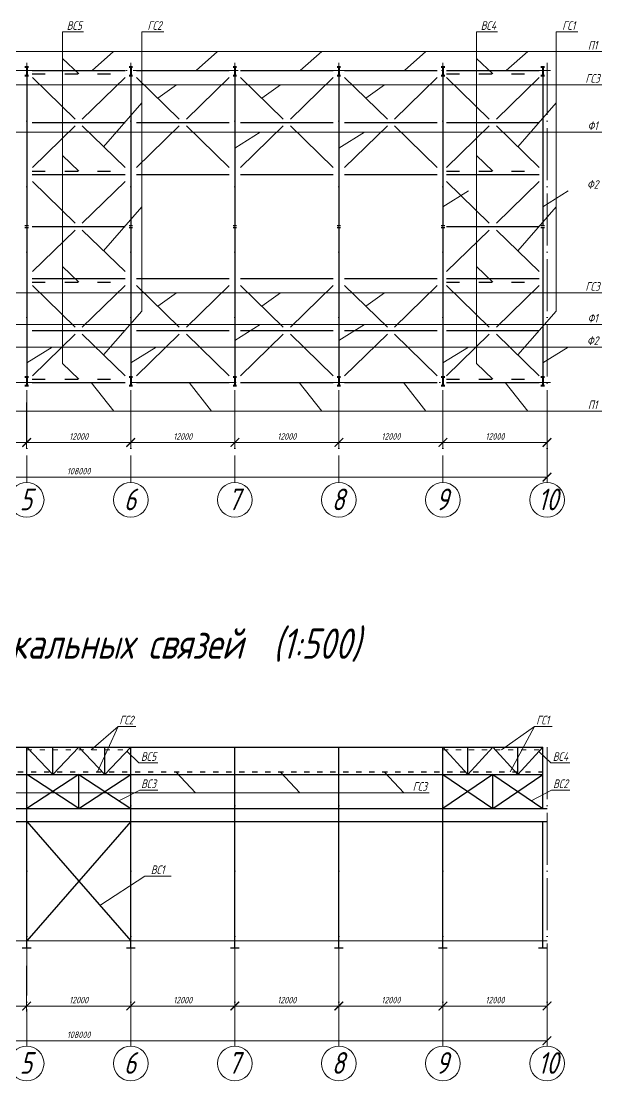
# Model space of a CAD drawing. Header units: millimetres. Extents: x 1665 to 4316, y 443 to 1647.
# Drawn here: x 3505.9 to 3639.8, y 450.1 to 694.5 of the extents above; entities that cross this region are included whole.
import ezdxf

# ---------------------------------------------------------------- set-up
doc = ezdxf.new("R2010")
doc.units = ezdxf.units.MM
for name, pattern in [('ACAD_ISO03W100', [30, 12, -18]), ('ACAD_ISO04W100', [30, 24, -3, 0, -3]), ('ACAD_ISO10W100', [18, 12, -3, 0, -3])]:
    doc.linetypes.add(name, pattern=pattern)
doc.layers.get('0').update_dxf_attribs({"lineweight": 18})
doc.styles.get("Standard").update_dxf_attribs({"font": 'romans.shx', "width": 0.75, "oblique": 15, "height": 1.5})
doc.dimstyles.new('ISO-25', dxfattribs={"dimtxt": 1.5, "dimasz": 2, "dimexe": 1.25, "dimexo": 0.625, "dimtad": 1, "dimtxsty": 'Standard', "dimblk": 'ARCHTICK', "dimcen": 2.5, "dimadec": 0, "dimazin": 0, "dimtfac": 1, "dimtmove": 0, "dimatfit": 3, "dimldrblk": 'NONE', "dimfxl": 1, "dimlwd": 18, "dimlwe": 18, "dimarcsym": 0})

# ---------------------------------------------------------------- blocks, each defined once
blk = doc.blocks.new('_ArchTick')
at = {"color": 0, "linetype": 'ByBlock', "const_width": 0.15}
blk.add_lwpolyline([(-0.5, -0.5), (0.5, 0.5)], dxfattribs=at)
blk = doc.blocks.new('*D407')
at = {"color": 0, "lineweight": 18, "transparency": 16777216}
for p, q in [((3483.19, 606.54), (3483.19, 596.05)), ((3507.19, 606.54), (3507.19, 596.05)), ((3483.19, 597.3), (3507.19, 597.3))]:
    blk.add_line(p, q, dxfattribs=at)
at = {"layer": 'Defpoints', "color": 0, "transparency": 16777216}
for p in [(3483.19, 607.16), (3507.19, 607.16), (3507.19, 597.3)]:
    blk.add_point(p, dxfattribs=at)
at = {"color": 0, "lineweight": 18, "transparency": 16777216, "xscale": 2, "yscale": 2, "zscale": 2, "rotation": 180}
blk.add_blockref('_ArchTick', (3483.19, 597.3), dxfattribs=at)
at = {"color": 0, "lineweight": 18, "transparency": 16777216, "xscale": 2, "yscale": 2, "zscale": 2}
blk.add_blockref('_ArchTick', (3507.19, 597.3), dxfattribs=at)
at = {"color": 0, "transparency": 16777216, "insert": (3495.19, 598.68), "char_height": 1.5, "attachment_point": 5}
blk.add_mtext('12000', dxfattribs=at)
blk = doc.blocks.new('_None')
blk = doc.blocks.new('*D408')
at = {"color": 0, "lineweight": 18, "transparency": 16777216}
for p, q in [((3507.19, 606.54), (3507.19, 596.05)), ((3531.19, 606.54), (3531.19, 596.05)), ((3507.19, 597.3), (3531.19, 597.3))]:
    blk.add_line(p, q, dxfattribs=at)
at = {"layer": 'Defpoints', "color": 0, "transparency": 16777216}
for p in [(3507.19, 607.16), (3531.19, 607.16), (3531.19, 597.3)]:
    blk.add_point(p, dxfattribs=at)
at = {"color": 0, "lineweight": 18, "transparency": 16777216, "xscale": 2, "yscale": 2, "zscale": 2, "rotation": 180}
blk.add_blockref('_ArchTick', (3507.19, 597.3), dxfattribs=at)
at = {"color": 0, "lineweight": 18, "transparency": 16777216, "xscale": 2, "yscale": 2, "zscale": 2}
blk.add_blockref('_ArchTick', (3531.19, 597.3), dxfattribs=at)
at = {"color": 0, "transparency": 16777216, "insert": (3519.19, 598.68), "char_height": 1.5, "attachment_point": 5}
blk.add_mtext('12000', dxfattribs=at)
blk = doc.blocks.new('*D409')
at = {"color": 0, "lineweight": 18, "transparency": 16777216}
for p, q in [((3531.19, 606.54), (3531.19, 596.05)), ((3555.19, 606.54), (3555.19, 596.05)), ((3531.19, 597.3), (3555.19, 597.3))]:
    blk.add_line(p, q, dxfattribs=at)
at = {"layer": 'Defpoints', "color": 0, "transparency": 16777216}
for p in [(3531.19, 607.16), (3555.19, 607.16), (3555.19, 597.3)]:
    blk.add_point(p, dxfattribs=at)
at = {"color": 0, "lineweight": 18, "transparency": 16777216, "xscale": 2, "yscale": 2, "zscale": 2, "rotation": 180}
blk.add_blockref('_ArchTick', (3531.19, 597.3), dxfattribs=at)
at = {"color": 0, "lineweight": 18, "transparency": 16777216, "xscale": 2, "yscale": 2, "zscale": 2}
blk.add_blockref('_ArchTick', (3555.19, 597.3), dxfattribs=at)
at = {"color": 0, "transparency": 16777216, "insert": (3543.19, 598.68), "char_height": 1.5, "attachment_point": 5}
blk.add_mtext('12000', dxfattribs=at)
blk = doc.blocks.new('*D410')
at = {"color": 0, "lineweight": 18, "transparency": 16777216}
for p, q in [((3555.19, 606.54), (3555.19, 596.05)), ((3579.19, 606.54), (3579.19, 596.05)), ((3555.19, 597.3), (3579.19, 597.3))]:
    blk.add_line(p, q, dxfattribs=at)
at = {"layer": 'Defpoints', "color": 0, "transparency": 16777216}
for p in [(3555.19, 607.16), (3579.19, 607.16), (3579.19, 597.3)]:
    blk.add_point(p, dxfattribs=at)
at = {"color": 0, "lineweight": 18, "transparency": 16777216, "xscale": 2, "yscale": 2, "zscale": 2, "rotation": 180}
blk.add_blockref('_ArchTick', (3555.19, 597.3), dxfattribs=at)
at = {"color": 0, "lineweight": 18, "transparency": 16777216, "xscale": 2, "yscale": 2, "zscale": 2}
blk.add_blockref('_ArchTick', (3579.19, 597.3), dxfattribs=at)
at = {"color": 0, "transparency": 16777216, "insert": (3567.19, 598.68), "char_height": 1.5, "attachment_point": 5}
blk.add_mtext('12000', dxfattribs=at)
blk = doc.blocks.new('*D411')
at = {"color": 0, "lineweight": 18, "transparency": 16777216}
for p, q in [((3579.19, 606.54), (3579.19, 596.05)), ((3603.19, 606.54), (3603.19, 596.05)), ((3579.19, 597.3), (3603.19, 597.3))]:
    blk.add_line(p, q, dxfattribs=at)
at = {"layer": 'Defpoints', "color": 0, "transparency": 16777216}
for p in [(3579.19, 607.16), (3603.19, 607.16), (3603.19, 597.3)]:
    blk.add_point(p, dxfattribs=at)
at = {"color": 0, "lineweight": 18, "transparency": 16777216, "xscale": 2, "yscale": 2, "zscale": 2, "rotation": 180}
blk.add_blockref('_ArchTick', (3579.19, 597.3), dxfattribs=at)
at = {"color": 0, "lineweight": 18, "transparency": 16777216, "xscale": 2, "yscale": 2, "zscale": 2}
blk.add_blockref('_ArchTick', (3603.19, 597.3), dxfattribs=at)
at = {"color": 0, "transparency": 16777216, "insert": (3591.19, 598.68), "char_height": 1.5, "attachment_point": 5}
blk.add_mtext('12000', dxfattribs=at)
blk = doc.blocks.new('*D412')
at = {"color": 0, "lineweight": 18, "transparency": 16777216}
for p, q in [((3603.19, 606.54), (3603.19, 596.05)), ((3627.19, 606.54), (3627.19, 596.05)), ((3603.19, 597.3), (3627.19, 597.3))]:
    blk.add_line(p, q, dxfattribs=at)
at = {"layer": 'Defpoints', "color": 0, "transparency": 16777216}
for p in [(3603.19, 607.16), (3627.19, 607.16), (3627.19, 597.3)]:
    blk.add_point(p, dxfattribs=at)
at = {"color": 0, "lineweight": 18, "transparency": 16777216, "xscale": 2, "yscale": 2, "zscale": 2, "rotation": 180}
blk.add_blockref('_ArchTick', (3603.19, 597.3), dxfattribs=at)
at = {"color": 0, "lineweight": 18, "transparency": 16777216, "xscale": 2, "yscale": 2, "zscale": 2}
blk.add_blockref('_ArchTick', (3627.19, 597.3), dxfattribs=at)
at = {"color": 0, "transparency": 16777216, "insert": (3615.19, 598.68), "char_height": 1.5, "attachment_point": 5}
blk.add_mtext('12000', dxfattribs=at)
blk = doc.blocks.new('*D419')
at = {"color": 0, "lineweight": 18, "transparency": 16777216}
for p, q in [((3411.19, 608.68), (3411.19, 588.05)), ((3627.19, 608.68), (3627.19, 588.05)), ((3411.19, 589.3), (3627.19, 589.3))]:
    blk.add_line(p, q, dxfattribs=at)
at = {"layer": 'Defpoints', "color": 0, "transparency": 16777216}
for p in [(3411.19, 609.3), (3627.19, 609.3), (3627.19, 589.3)]:
    blk.add_point(p, dxfattribs=at)
at = {"color": 0, "lineweight": 18, "transparency": 16777216, "xscale": 2, "yscale": 2, "zscale": 2, "rotation": 180}
blk.add_blockref('_ArchTick', (3411.19, 589.3), dxfattribs=at)
at = {"color": 0, "lineweight": 18, "transparency": 16777216, "xscale": 2, "yscale": 2, "zscale": 2}
blk.add_blockref('_ArchTick', (3627.19, 589.3), dxfattribs=at)
at = {"color": 0, "transparency": 16777216, "insert": (3519.19, 590.68), "char_height": 1.5, "attachment_point": 5}
blk.add_mtext('108000', dxfattribs=at)
blk = doc.blocks.new('*D424')
at = {"color": 0, "lineweight": 18, "transparency": 16777216}
for p, q in [((3483.19, 476.54), (3483.19, 466.06)), ((3507.19, 476.54), (3507.19, 466.06)), ((3483.19, 467.31), (3507.19, 467.31))]:
    blk.add_line(p, q, dxfattribs=at)
at = {"layer": 'Defpoints', "color": 0, "transparency": 16777216}
for p in [(3483.19, 477.17), (3507.19, 477.17), (3507.19, 467.31)]:
    blk.add_point(p, dxfattribs=at)
at = {"color": 0, "lineweight": 18, "transparency": 16777216, "xscale": 2, "yscale": 2, "zscale": 2, "rotation": 180}
blk.add_blockref('_ArchTick', (3483.19, 467.31), dxfattribs=at)
at = {"color": 0, "lineweight": 18, "transparency": 16777216, "xscale": 2, "yscale": 2, "zscale": 2}
blk.add_blockref('_ArchTick', (3507.19, 467.31), dxfattribs=at)
at = {"color": 0, "transparency": 16777216, "insert": (3495.19, 468.68), "char_height": 1.5, "attachment_point": 5}
blk.add_mtext('12000', dxfattribs=at)
blk = doc.blocks.new('*D425')
at = {"color": 0, "lineweight": 18, "transparency": 16777216}
for p, q in [((3507.19, 476.54), (3507.19, 466.06)), ((3531.19, 476.54), (3531.19, 466.06)), ((3507.19, 467.31), (3531.19, 467.31))]:
    blk.add_line(p, q, dxfattribs=at)
at = {"layer": 'Defpoints', "color": 0, "transparency": 16777216}
for p in [(3507.19, 477.17), (3531.19, 477.17), (3531.19, 467.31)]:
    blk.add_point(p, dxfattribs=at)
at = {"color": 0, "lineweight": 18, "transparency": 16777216, "xscale": 2, "yscale": 2, "zscale": 2, "rotation": 180}
blk.add_blockref('_ArchTick', (3507.19, 467.31), dxfattribs=at)
at = {"color": 0, "lineweight": 18, "transparency": 16777216, "xscale": 2, "yscale": 2, "zscale": 2}
blk.add_blockref('_ArchTick', (3531.19, 467.31), dxfattribs=at)
at = {"color": 0, "transparency": 16777216, "insert": (3519.19, 468.68), "char_height": 1.5, "attachment_point": 5}
blk.add_mtext('12000', dxfattribs=at)
blk = doc.blocks.new('*D426')
at = {"color": 0, "lineweight": 18, "transparency": 16777216}
for p, q in [((3531.19, 476.54), (3531.19, 466.06)), ((3555.19, 476.54), (3555.19, 466.06)), ((3531.19, 467.31), (3555.19, 467.31))]:
    blk.add_line(p, q, dxfattribs=at)
at = {"layer": 'Defpoints', "color": 0, "transparency": 16777216}
for p in [(3531.19, 477.17), (3555.19, 477.17), (3555.19, 467.31)]:
    blk.add_point(p, dxfattribs=at)
at = {"color": 0, "lineweight": 18, "transparency": 16777216, "xscale": 2, "yscale": 2, "zscale": 2, "rotation": 180}
blk.add_blockref('_ArchTick', (3531.19, 467.31), dxfattribs=at)
at = {"color": 0, "lineweight": 18, "transparency": 16777216, "xscale": 2, "yscale": 2, "zscale": 2}
blk.add_blockref('_ArchTick', (3555.19, 467.31), dxfattribs=at)
at = {"color": 0, "transparency": 16777216, "insert": (3543.19, 468.68), "char_height": 1.5, "attachment_point": 5}
blk.add_mtext('12000', dxfattribs=at)
blk = doc.blocks.new('*D427')
at = {"color": 0, "lineweight": 18, "transparency": 16777216}
for p, q in [((3555.19, 476.54), (3555.19, 466.06)), ((3579.19, 476.54), (3579.19, 466.06)), ((3555.19, 467.31), (3579.19, 467.31))]:
    blk.add_line(p, q, dxfattribs=at)
at = {"layer": 'Defpoints', "color": 0, "transparency": 16777216}
for p in [(3555.19, 477.17), (3579.19, 477.17), (3579.19, 467.31)]:
    blk.add_point(p, dxfattribs=at)
at = {"color": 0, "lineweight": 18, "transparency": 16777216, "xscale": 2, "yscale": 2, "zscale": 2, "rotation": 180}
blk.add_blockref('_ArchTick', (3555.19, 467.31), dxfattribs=at)
at = {"color": 0, "lineweight": 18, "transparency": 16777216, "xscale": 2, "yscale": 2, "zscale": 2}
blk.add_blockref('_ArchTick', (3579.19, 467.31), dxfattribs=at)
at = {"color": 0, "transparency": 16777216, "insert": (3567.19, 468.68), "char_height": 1.5, "attachment_point": 5}
blk.add_mtext('12000', dxfattribs=at)
blk = doc.blocks.new('*D428')
at = {"color": 0, "lineweight": 18, "transparency": 16777216}
for p, q in [((3579.19, 476.54), (3579.19, 466.06)), ((3603.19, 476.54), (3603.19, 466.06)), ((3579.19, 467.31), (3603.19, 467.31))]:
    blk.add_line(p, q, dxfattribs=at)
at = {"layer": 'Defpoints', "color": 0, "transparency": 16777216}
for p in [(3579.19, 477.17), (3603.19, 477.17), (3603.19, 467.31)]:
    blk.add_point(p, dxfattribs=at)
at = {"color": 0, "lineweight": 18, "transparency": 16777216, "xscale": 2, "yscale": 2, "zscale": 2, "rotation": 180}
blk.add_blockref('_ArchTick', (3579.19, 467.31), dxfattribs=at)
at = {"color": 0, "lineweight": 18, "transparency": 16777216, "xscale": 2, "yscale": 2, "zscale": 2}
blk.add_blockref('_ArchTick', (3603.19, 467.31), dxfattribs=at)
at = {"color": 0, "transparency": 16777216, "insert": (3591.19, 468.68), "char_height": 1.5, "attachment_point": 5}
blk.add_mtext('12000', dxfattribs=at)
blk = doc.blocks.new('*D429')
at = {"color": 0, "lineweight": 18, "transparency": 16777216}
for p, q in [((3603.19, 476.54), (3603.19, 466.06)), ((3627.19, 476.54), (3627.19, 466.06)), ((3603.19, 467.31), (3627.19, 467.31))]:
    blk.add_line(p, q, dxfattribs=at)
at = {"layer": 'Defpoints', "color": 0, "transparency": 16777216}
for p in [(3603.19, 477.17), (3627.19, 477.17), (3627.19, 467.31)]:
    blk.add_point(p, dxfattribs=at)
at = {"color": 0, "lineweight": 18, "transparency": 16777216, "xscale": 2, "yscale": 2, "zscale": 2, "rotation": 180}
blk.add_blockref('_ArchTick', (3603.19, 467.31), dxfattribs=at)
at = {"color": 0, "lineweight": 18, "transparency": 16777216, "xscale": 2, "yscale": 2, "zscale": 2}
blk.add_blockref('_ArchTick', (3627.19, 467.31), dxfattribs=at)
at = {"color": 0, "transparency": 16777216, "insert": (3615.19, 468.68), "char_height": 1.5, "attachment_point": 5}
blk.add_mtext('12000', dxfattribs=at)
blk = doc.blocks.new('*D430')
at = {"color": 0, "lineweight": 18, "transparency": 16777216}
for p, q in [((3411.19, 478.68), (3411.19, 458.06)), ((3627.19, 478.68), (3627.19, 458.06)), ((3411.19, 459.31), (3627.19, 459.31))]:
    blk.add_line(p, q, dxfattribs=at)
at = {"layer": 'Defpoints', "color": 0, "transparency": 16777216}
for p in [(3411.19, 479.31), (3627.19, 479.31), (3627.19, 459.31)]:
    blk.add_point(p, dxfattribs=at)
at = {"color": 0, "lineweight": 18, "transparency": 16777216, "xscale": 2, "yscale": 2, "zscale": 2, "rotation": 180}
blk.add_blockref('_ArchTick', (3411.19, 459.31), dxfattribs=at)
at = {"color": 0, "lineweight": 18, "transparency": 16777216, "xscale": 2, "yscale": 2, "zscale": 2}
blk.add_blockref('_ArchTick', (3627.19, 459.31), dxfattribs=at)
at = {"color": 0, "transparency": 16777216, "insert": (3519.19, 460.68), "char_height": 1.5, "attachment_point": 5}
blk.add_mtext('108000', dxfattribs=at)

msp = doc.modelspace()

# ---------------------------------------------------------------- linework, layer by layer
for p, q in [((3515.457, 615.488), (3515.457, 691.996)), ((3515.457, 691.996), (3520.297, 691.996)), ((3533.769, 627.623), (3533.769, 691.996)), ((3533.769, 691.996), (3538.815, 691.996)), ((3610.957, 615.488), (3610.957, 691.996)), ((3610.957, 691.996), (3615.797, 691.996)), ((3629.269, 627.623), (3629.269, 691.996)), ((3629.269, 691.996), (3634.315, 691.996)), ((3431.73, 687.454), (3639.824, 687.454)), ((3522.291, 683.1), (3527.23, 687.454)), ((3546.291, 683.1), (3551.23, 687.454)), ((3570.291, 683.1), (3575.23, 687.454)), ((3594.291, 683.1), (3599.23, 687.454)), ((3617.791, 683.1), (3622.73, 687.454)), ((3519.193, 682.3), (3515.457, 685.888)), ((3614.693, 682.3), (3610.957, 685.888)), ((3445.746, 679.809), (3639.824, 679.809)), ((3537.443, 676.7), (3541.746, 679.809)), ((3561.443, 676.7), (3565.746, 679.809)), ((3585.443, 676.7), (3589.746, 679.809)), ((3524.943, 665.5), (3533.769, 675.623)), ((3620.443, 665.5), (3629.269, 675.623)), ((3465.071, 668.872), (3639.824, 668.872)), ((3555.193, 665.22), (3561.071, 668.872)), ((3579.193, 665.22), (3585.071, 668.872)), ((3519.193, 659.9), (3515.457, 663.488)), ((3614.693, 659.9), (3610.957, 663.488)), ((3603.193, 651.683), (3609.071, 655.335)), ((3626.193, 651.683), (3632.071, 655.335)), ((3524.943, 641.5), (3533.769, 651.623)), ((3620.443, 641.5), (3629.269, 651.623)), ((3519.193, 634.3), (3515.457, 637.888)), ((3614.693, 634.3), (3610.957, 637.888)), ((3445.746, 631.809), (3639.824, 631.809)), ((3537.443, 628.7), (3541.746, 631.809)), ((3561.443, 628.7), (3565.746, 631.809)), ((3585.443, 628.7), (3589.746, 631.809)), ((3524.943, 617.5), (3533.769, 627.623)), ((3620.443, 617.5), (3629.269, 627.623)), ((3465.071, 624.493), (3639.824, 624.493)), ((3555.193, 620.841), (3561.071, 624.493)), ((3579.193, 620.841), (3585.071, 624.493)), ((3418.071, 619.293), (3639.824, 619.293)), ((3507.193, 615.641), (3513.071, 619.293)), ((3531.193, 615.641), (3537.071, 619.293)), ((3603.193, 615.641), (3609.071, 619.293)), ((3626.193, 615.641), (3632.071, 619.293)), ((3519.193, 611.9), (3515.457, 615.488)), ((3614.693, 611.9), (3610.957, 615.488)), ((3522.056, 611.1), (3527.26, 604.515)), ((3544.639, 611.1), (3549.843, 604.515)), ((3570.056, 611.1), (3575.26, 604.515)), ((3594.056, 611.1), (3599.26, 604.515)), ((3617.556, 611.1), (3622.76, 604.515)), ((3431.76, 604.515), (3639.824, 604.515)), ((3522.033, 526.406), (3528.271, 531.795)), ((3528.271, 531.795), (3523.557, 521.306)), ((3528.271, 531.795), (3532.351, 531.795)), ((3616.715, 526.406), (3624.271, 531.795)), ((3624.271, 531.795), (3618.708, 521.306)), ((3624.271, 531.795), (3628.351, 531.795)), ((3530.321, 526.091), (3533.044, 523.373)), ((3625.272, 525.997), (3628.044, 523.373)), ((3533.044, 523.373), (3537.444, 523.373)), ((3628.044, 523.373), (3632.444, 523.373)), ((3541.615, 521.306), (3546.16, 516.478)), ((3565.615, 521.306), (3570.16, 516.478)), ((3589.615, 521.306), (3594.16, 516.478)), ((3626.193, 520.706), (3626.193, 513.106)), ((3450.16, 516.478), (3600.025, 516.478)), ((3528.473, 514.628), (3533.252, 517.121)), ((3533.252, 517.121), (3537.472, 517.121)), ((3623.537, 514.662), (3628.252, 517.121)), ((3628.252, 517.121), (3632.472, 517.121)), ((3524.05, 490.504), (3534.478, 497.265)), ((3534.478, 497.265), (3540.541, 497.265)), ((3411.193, 482.306), (3627.193, 482.306))]:
    msp.add_line(p, q)
at = {"linetype": 'ACAD_ISO04W100', "ltscale": 0.5}
for p, q in [((3507.193, 684.9), (3507.193, 588.05)), ((3531.193, 684.9), (3531.193, 588.05)), ((3555.193, 684.9), (3555.193, 588.05)), ((3579.193, 684.9), (3579.193, 588.05)), ((3603.193, 684.9), (3603.193, 588.05)), ((3627.193, 684.9), (3627.193, 588.3)), ((3507.193, 527.006), (3507.193, 458.056)), ((3531.193, 527.006), (3531.193, 458.056)), ((3555.193, 527.006), (3555.193, 458.056)), ((3579.193, 527.006), (3579.193, 458.056)), ((3603.193, 527.006), (3603.193, 458.056)), ((3627.193, 527.006), (3627.193, 458.306))]:
    msp.add_line(p, q, dxfattribs=at)
at = {"linetype": 'ACAD_ISO10W100', "ltscale": 0.5}
for p, q in [((3404.389, 683.1), (3627.993, 683.1)), ((3412.993, 611.1), (3627.993, 611.1))]:
    msp.add_line(p, q, dxfattribs=at)
at = {"lineweight": 40}
for p, q in [((3507.593, 683.86), (3506.793, 683.86)), ((3507.193, 683.86), (3507.193, 681.86)), ((3531.593, 683.86), (3530.793, 683.86)), ((3531.193, 683.86), (3531.193, 681.86)), ((3555.593, 683.86), (3554.793, 683.86)), ((3555.193, 683.86), (3555.193, 681.86)), ((3579.593, 683.86), (3578.793, 683.86)), ((3579.193, 683.86), (3579.193, 681.86)), ((3603.593, 683.86), (3602.793, 683.86)), ((3603.193, 683.86), (3603.193, 681.86)), ((3626.593, 683.86), (3625.793, 683.86)), ((3626.193, 683.86), (3626.193, 681.86)), ((3507.593, 681.86), (3506.793, 681.86)), ((3531.593, 681.86), (3530.793, 681.86)), ((3555.593, 681.86), (3554.793, 681.86)), ((3579.593, 681.86), (3578.793, 681.86)), ((3603.593, 681.86), (3602.793, 681.86)), ((3626.593, 681.86), (3625.793, 681.86)), ((3507.593, 612.34), (3506.793, 612.34)), ((3507.193, 612.34), (3507.193, 610.34)), ((3531.593, 612.34), (3530.793, 612.34)), ((3531.193, 612.34), (3531.193, 610.34)), ((3555.593, 612.34), (3554.793, 612.34)), ((3555.193, 612.34), (3555.193, 610.34)), ((3579.593, 612.34), (3578.793, 612.34)), ((3579.193, 612.34), (3579.193, 610.34)), ((3603.593, 612.34), (3602.793, 612.34)), ((3603.193, 612.34), (3603.193, 610.34)), ((3626.593, 612.34), (3625.793, 612.34)), ((3626.193, 612.34), (3626.193, 610.34)), ((3507.593, 610.34), (3506.793, 610.34)), ((3531.593, 610.34), (3530.793, 610.34)), ((3555.593, 610.34), (3554.793, 610.34)), ((3579.593, 610.34), (3578.793, 610.34)), ((3603.593, 610.34), (3602.793, 610.34)), ((3626.593, 610.34), (3625.793, 610.34))]:
    msp.add_line(p, q, dxfattribs=at)
at = {"lineweight": 30}
for p, q in [((3507.193, 683.1), (3507.193, 647.34)), ((3508.493, 683.1), (3529.893, 683.1)), ((3531.193, 683.1), (3531.193, 647.34)), ((3532.493, 683.1), (3553.893, 683.1)), ((3555.193, 683.1), (3555.193, 647.34)), ((3556.493, 683.1), (3577.893, 683.1)), ((3579.193, 683.1), (3579.193, 647.34)), ((3580.493, 683.1), (3601.893, 683.1)), ((3603.193, 683.1), (3603.193, 647.34)), ((3603.993, 683.1), (3625.393, 683.1)), ((3626.193, 683.1), (3626.193, 647.34)), ((3508.515, 681.5), (3518.372, 671.9)), ((3529.872, 681.5), (3520.015, 671.9)), ((3532.515, 681.5), (3542.372, 671.9)), ((3553.872, 681.5), (3544.015, 671.9)), ((3556.515, 681.5), (3566.372, 671.9)), ((3577.872, 681.5), (3568.015, 671.9)), ((3580.515, 681.5), (3590.372, 671.9)), ((3601.872, 681.5), (3592.015, 671.9)), ((3604.015, 681.5), (3613.872, 671.9)), ((3625.372, 681.5), (3615.515, 671.9)), ((3508.493, 671.1), (3529.893, 671.1)), ((3518.372, 670.3), (3508.515, 660.7)), ((3520.015, 670.3), (3529.872, 660.7)), ((3532.493, 671.1), (3553.893, 671.1)), ((3542.372, 670.3), (3532.515, 660.7)), ((3544.015, 670.3), (3553.872, 660.7)), ((3556.493, 671.1), (3577.893, 671.1)), ((3566.372, 670.3), (3556.515, 660.7)), ((3568.015, 670.3), (3577.872, 660.7)), ((3580.493, 671.1), (3601.893, 671.1)), ((3590.372, 670.3), (3580.515, 660.7)), ((3592.015, 670.3), (3601.872, 660.7)), ((3603.993, 671.1), (3625.393, 671.1)), ((3613.872, 670.3), (3604.015, 660.7)), ((3615.515, 670.3), (3625.372, 660.7)), ((3508.493, 659.1), (3529.893, 659.1)), ((3508.515, 657.5), (3518.372, 647.9)), ((3529.872, 657.5), (3520.015, 647.9)), ((3532.493, 659.1), (3553.893, 659.1)), ((3556.493, 659.1), (3577.893, 659.1)), ((3580.493, 659.1), (3601.893, 659.1)), ((3603.993, 659.1), (3625.393, 659.1)), ((3604.015, 657.5), (3613.872, 647.9)), ((3625.372, 657.5), (3615.515, 647.9)), ((3506.793, 647.34), (3507.593, 647.34)), ((3506.793, 646.86), (3507.593, 646.86)), ((3507.193, 646.86), (3507.193, 611.1)), ((3508.493, 647.1), (3529.893, 647.1)), ((3518.372, 646.3), (3508.515, 636.7)), ((3520.015, 646.3), (3529.872, 636.7)), ((3530.793, 647.34), (3531.593, 647.34)), ((3530.793, 646.86), (3531.593, 646.86)), ((3531.193, 646.86), (3531.193, 611.1)), ((3554.793, 647.34), (3555.593, 647.34)), ((3554.793, 646.86), (3555.593, 646.86)), ((3555.193, 646.86), (3555.193, 611.1)), ((3578.793, 647.34), (3579.593, 647.34)), ((3578.793, 646.86), (3579.593, 646.86)), ((3579.193, 646.86), (3579.193, 611.1)), ((3602.793, 647.34), (3603.593, 647.34)), ((3602.793, 646.86), (3603.593, 646.86)), ((3603.193, 646.86), (3603.193, 611.1)), ((3603.993, 647.1), (3625.393, 647.1)), ((3613.872, 646.3), (3604.015, 636.7)), ((3615.515, 646.3), (3625.372, 636.7)), ((3625.793, 647.34), (3626.593, 647.34)), ((3625.793, 646.86), (3626.593, 646.86)), ((3626.193, 646.86), (3626.193, 611.1)), ((3508.493, 635.1), (3529.893, 635.1)), ((3508.515, 633.5), (3518.372, 623.9)), ((3529.872, 633.5), (3520.015, 623.9)), ((3532.493, 635.1), (3553.893, 635.1)), ((3532.515, 633.5), (3542.372, 623.9)), ((3553.872, 633.5), (3544.015, 623.9)), ((3556.493, 635.1), (3577.893, 635.1)), ((3556.515, 633.5), (3566.372, 623.9)), ((3577.872, 633.5), (3568.015, 623.9)), ((3580.493, 635.1), (3601.893, 635.1)), ((3580.515, 633.5), (3590.372, 623.9)), ((3601.872, 633.5), (3592.015, 623.9)), ((3603.993, 635.1), (3625.393, 635.1)), ((3604.015, 633.5), (3613.872, 623.9)), ((3625.372, 633.5), (3615.515, 623.9)), ((3508.493, 623.1), (3529.893, 623.1)), ((3518.372, 622.3), (3508.515, 612.7)), ((3520.015, 622.3), (3529.872, 612.7)), ((3532.493, 623.1), (3553.893, 623.1)), ((3542.372, 622.3), (3532.515, 612.7)), ((3544.015, 622.3), (3553.872, 612.7)), ((3556.493, 623.1), (3577.893, 623.1)), ((3566.372, 622.3), (3556.515, 612.7)), ((3568.015, 622.3), (3577.872, 612.7)), ((3580.493, 623.1), (3601.893, 623.1)), ((3590.372, 622.3), (3580.515, 612.7)), ((3592.015, 622.3), (3601.872, 612.7)), ((3603.993, 623.1), (3625.393, 623.1)), ((3613.872, 622.3), (3604.015, 612.7)), ((3615.515, 622.3), (3625.372, 612.7)), ((3508.493, 611.1), (3529.893, 611.1)), ((3532.493, 611.1), (3553.893, 611.1)), ((3556.493, 611.1), (3577.893, 611.1)), ((3580.493, 611.1), (3601.893, 611.1)), ((3603.993, 611.1), (3625.393, 611.1)), ((3507.193, 527.006), (3513.193, 520.706)), ((3513.193, 520.706), (3519.193, 527.006)), ((3513.193, 520.706), (3513.193, 527.006)), ((3519.193, 527.006), (3525.193, 520.706)), ((3525.193, 520.706), (3531.193, 527.006)), ((3525.193, 520.706), (3525.193, 527.006)), ((3603.193, 527.006), (3608.943, 520.706)), ((3608.943, 520.706), (3614.693, 527.006)), ((3608.943, 520.706), (3608.943, 527.006)), ((3614.693, 527.006), (3620.443, 520.706)), ((3620.443, 520.706), (3626.193, 527.006)), ((3620.443, 520.706), (3620.443, 527.006)), ((3519.193, 512.846), (3507.193, 520.706)), ((3519.193, 520.706), (3507.193, 512.846)), ((3519.193, 512.846), (3519.193, 520.706)), ((3519.193, 512.846), (3531.193, 520.706)), ((3519.193, 520.706), (3531.193, 512.846)), ((3614.693, 520.706), (3603.193, 512.846)), ((3603.193, 520.706), (3614.693, 512.846)), ((3614.693, 512.846), (3614.693, 520.706)), ((3614.693, 512.846), (3626.193, 520.706)), ((3614.693, 520.706), (3626.193, 512.846)), ((3507.193, 509.846), (3531.193, 482.306)), ((3531.193, 509.846), (3507.193, 482.306))]:
    msp.add_line(p, q, dxfattribs=at)
at = {"linetype": 'ACAD_ISO03W100', "lineweight": 30, "ltscale": 0.25}
for p, q in [((3508.493, 682.3), (3529.893, 682.3)), ((3603.993, 682.3), (3625.393, 682.3)), ((3508.493, 659.9), (3529.893, 659.9)), ((3603.993, 659.9), (3625.393, 659.9)), ((3508.493, 634.3), (3529.893, 634.3)), ((3603.993, 634.3), (3625.393, 634.3)), ((3508.493, 611.9), (3529.893, 611.9)), ((3603.993, 611.9), (3625.393, 611.9))]:
    msp.add_line(p, q, dxfattribs=at)
at = {"lineweight": 25}
for p, q in [((3412.193, 527.006), (3626.193, 527.006)), ((3507.193, 480.706), (3507.193, 527.006)), ((3531.193, 480.706), (3531.193, 527.006)), ((3555.193, 480.706), (3555.193, 527.006)), ((3579.193, 480.706), (3579.193, 527.006)), ((3603.193, 480.706), (3603.193, 527.006)), ((3626.193, 512.846), (3626.193, 527.006)), ((3411.193, 512.846), (3627.193, 512.846)), ((3411.193, 509.846), (3627.193, 509.846)), ((3626.193, 480.706), (3626.193, 509.846)), ((3506.193, 480.706), (3508.193, 480.706)), ((3530.193, 480.706), (3532.193, 480.706)), ((3554.193, 480.706), (3556.193, 480.706)), ((3578.193, 480.706), (3580.193, 480.706)), ((3602.193, 480.706), (3604.193, 480.706)), ((3625.193, 480.706), (3627.193, 480.706))]:
    msp.add_line(p, q, dxfattribs=at)
at = {"linetype": 'ACAD_ISO03W100', "ltscale": 0.1}
for p, q in [((3507.193, 526.406), (3531.193, 526.406)), ((3603.193, 526.406), (3626.193, 526.406))]:
    msp.add_line(p, q, dxfattribs=at)
at = {"linetype": 'ACAD_ISO03W100', "lineweight": 25, "ltscale": 0.1}
msp.add_line((3412.193, 521.306), (3626.193, 521.306), dxfattribs=at)
at = {"lineweight": 25, "ltscale": 0.1}
msp.add_line((3412.193, 520.706), (3626.193, 520.706), dxfattribs=at)
for centre in [(3507.193, 584.05), (3531.193, 584.05), (3555.193, 584.05), (3579.193, 584.05), (3603.193, 584.05), (3627.193, 584.05), (3507.193, 454.056), (3531.193, 454.056), (3555.193, 454.056), (3579.193, 454.056), (3603.193, 454.056), (3627.193, 454.056)]:
    msp.add_circle(centre, 4)

# ---------------------------------------------------------------- texts
for s, width, insert, char_height, attachment_point in [('ВС5', 14.11222, (3518.17, 693.464), 2, 5), ('ГС2', 14.11222, (3536.688, 693.464), 2, 5), ('ВС4', 14.11222, (3613.67, 693.464), 2, 5), ('ГС1', 14.11222, (3632.188, 693.464), 2, 5), ('П1', 14.11222, (3637.697, 688.922), 2, 5), ('ГС3', 14.11222, (3637.697, 681.278), 2, 5), ('Ф1', 14.11222, (3637.697, 670.341), 2, 5), ('Ф2', 14.11222, (3637.697, 656.803), 2, 5), ('ГС3', 14.11222, (3637.697, 633.278), 2, 5), ('Ф1', 14.11222, (3637.697, 625.961), 2, 5), ('Ф2', 14.11222, (3637.697, 620.761), 2, 5), ('П1', 14.11222, (3637.697, 605.984), 2, 5), ('5', 8.20492, (3507.015, 584.163), 5, 5), ('6', 8.20492, (3531.015, 584.163), 5, 5), ('7', 8.20492, (3555.015, 584.163), 5, 5), ('8', 8.20492, (3579.015, 584.163), 5, 5), ('9', 8.20492, (3603.015, 584.163), 5, 5), ('10', 8.20492, (3627.408, 584.163), 5, 5), ('Схема расположения вертикальных связей  (1:500)', 220.2638, (3411.018, 554.391), 7, 1), ('ГС2', 14.11222, (3530.194, 533.263), 2, 5), ('ГС1', 14.11222, (3626.194, 533.263), 2, 5), ('ВС5', 14.11222, (3535.287, 524.841), 2, 5), ('ВС4', 14.11222, (3630.287, 524.841), 2, 5), ('ВС3', 14.11222, (3535.316, 518.589), 2, 5), ('ГС3', 14.11222, (3597.868, 517.947), 2, 5), ('ВС2', 14.11222, (3630.316, 518.589), 2, 5), ('ВС1', 14.11222, (3537.392, 498.733), 2, 5), ('5', 8.20492, (3507.015, 454.169), 5, 5), ('6', 8.20492, (3531.015, 454.169), 5, 5), ('7', 8.20492, (3555.015, 454.169), 5, 5), ('8', 8.20492, (3579.015, 454.169), 5, 5), ('9', 8.20492, (3603.015, 454.169), 5, 5), ('10', 8.20492, (3627.408, 454.169), 5, 5)]:
    msp.add_mtext_dynamic_manual_height_columns(s, width=width, gutter_width=7.5, heights=[0], dxfattribs=dict(insert=insert, char_height=char_height, attachment_point=attachment_point))

# ---------------------------------------------------------------- dimensions: what is measured, and where the dimension line sits
for base, p1, p2, text, picture, middle in [((3627.193, 589.3), (3411.193, 609.3), (3627.193, 609.3), '108000', '*D419', (3519.193, 590.675)), ((3507.193, 597.3), (3483.193, 607.162), (3507.193, 607.162), '12000', '*D407', (3495.193, 598.675)), ((3531.193, 597.3), (3507.193, 607.162), (3531.193, 607.162), '12000', '*D408', (3519.193, 598.675)), ((3555.193, 597.3), (3531.193, 607.162), (3555.193, 607.162), '12000', '*D409', (3543.193, 598.675)), ((3579.193, 597.3), (3555.193, 607.162), (3579.193, 607.162), '12000', '*D410', (3567.193, 598.675)), ((3603.193, 597.3), (3579.193, 607.162), (3603.193, 607.162), '12000', '*D411', (3591.193, 598.675)), ((3627.193, 597.3), (3603.193, 607.162), (3627.193, 607.162), '12000', '*D412', (3615.193, 598.675)), ((3627.193, 459.306), (3411.193, 479.306), (3627.193, 479.306), '108000', '*D430', (3519.193, 460.681)), ((3507.193, 467.306), (3483.193, 477.168), (3507.193, 477.168), '12000', '*D424', (3495.193, 468.681)), ((3531.193, 467.306), (3507.193, 477.168), (3531.193, 477.168), '12000', '*D425', (3519.193, 468.681)), ((3555.193, 467.306), (3531.193, 477.168), (3555.193, 477.168), '12000', '*D426', (3543.193, 468.681)), ((3579.193, 467.306), (3555.193, 477.168), (3579.193, 477.168), '12000', '*D427', (3567.193, 468.681)), ((3603.193, 467.306), (3579.193, 477.168), (3603.193, 477.168), '12000', '*D428', (3591.193, 468.681)), ((3627.193, 467.306), (3603.193, 477.168), (3627.193, 477.168), '12000', '*D429', (3615.193, 468.681))]:
    dim = msp.add_linear_dim(base=base, p1=p1, p2=p2, text=text, dimstyle='ISO-25', override={"dimtxt": 2})
    dim.commit()
    dim.dimension.update_dxf_attribs({"geometry": picture, "text_midpoint": middle})

doc.saveas('drawing.dxf')
